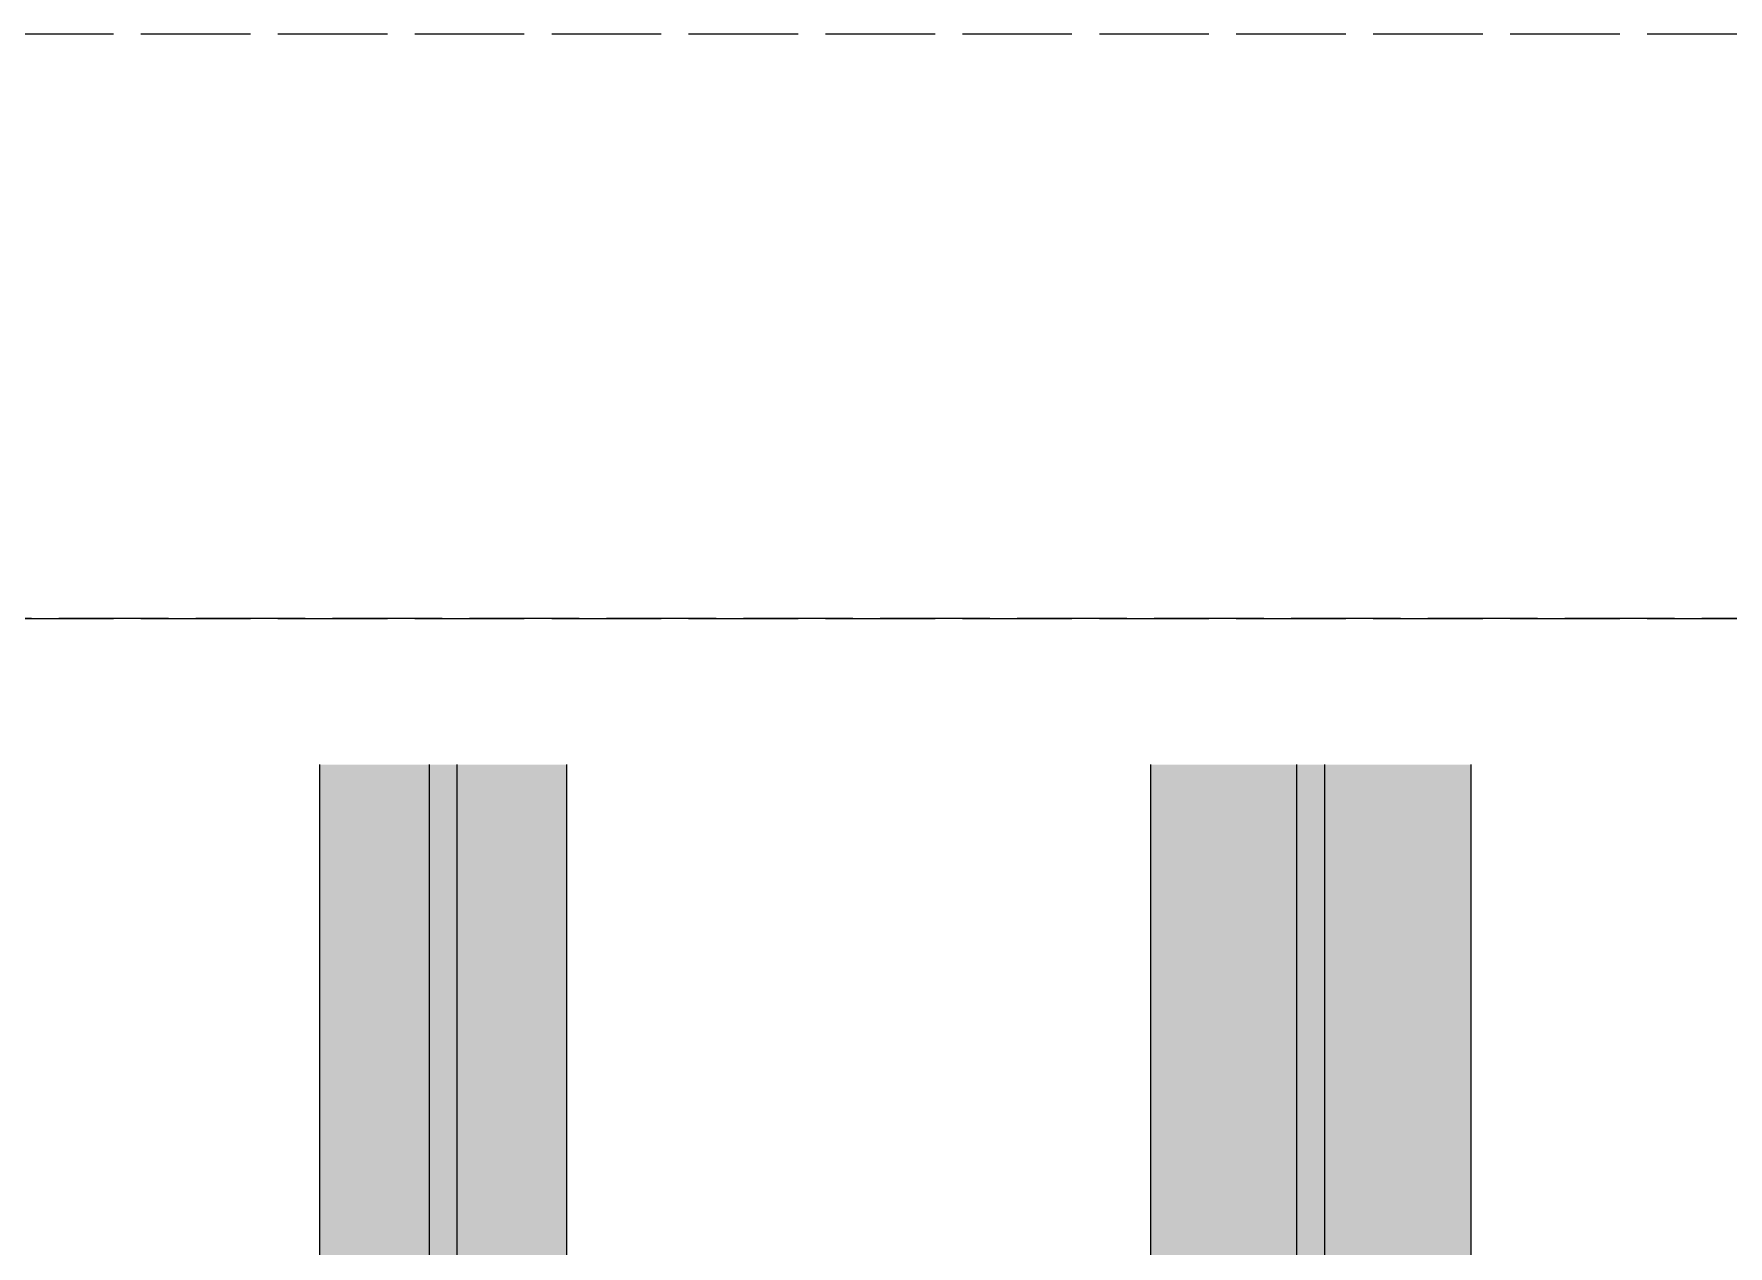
# Model space of a CAD drawing. Header units: millimetres. Extents: x -8 to 2550, y -393 to 1062.
# Drawn here: x 893.32 to 939.72, y -144.18 to -111 of the extents above; entities that cross this region are included whole.
import ezdxf

# ---------------------------------------------------------------- set-up
doc = ezdxf.new("R2010")
doc.units = ezdxf.units.MM
doc.header["$LTSCALE"] = 0.25
doc.header["$MEASUREMENT"] = 0
doc.linetypes.add('ACAD_ISO02W100', pattern=[15, 12, -3])
doc.layers.add('01_Fill Glass', color=254, linetype='Continuous', lineweight=0)
doc.layers.add('01_Glazing', color=6, linetype='Continuous', lineweight=25)
doc.layers.add('02_Block Frame', color=7, linetype='Continuous', lineweight=5, true_color=0xe2001a, plot=False)

msp = doc.modelspace()

# ---------------------------------------------------------------- hatches: boundary and pattern name
at = {"layer": '01_Fill Glass', "ltscale": 0.25}
h = msp.add_hatch(color=256, dxfattribs=at)
h.dxf.hatch_style = 1
h.paths.add_polyline_path([(928.6705560564386, -131.0029979888478), (932.6705560564386, -131.0029979888478), (932.6705560564386, -171.0029979888479), (928.6705560564386, -171.0029979888479)])
h.paths.add_polyline_path([(927.9105560564386, -131.0029979888478), (928.6705560564386, -131.0029979888478), (928.6705560564386, -171.0029979888479), (927.9105560564386, -171.0029979888479)])
h.paths.add_polyline_path([(923.9105560564386, -131.0029979888477), (927.9105560564386, -131.0029979888477), (927.9105560564386, -171.0029979888479), (923.9105560564386, -171.0029979888479)])
h.paths.add_polyline_path([(904.9105560564386, -131.0029979888479), (907.9105560564386, -131.0029979888479), (907.9105560564386, -171.0029979888479), (904.9105560564386, -171.0029979888479)])
h.paths.add_polyline_path([(904.1505560564386, -131.0029979888481), (904.9105560564386, -131.0029979888481), (904.9105560564386, -171.0029979888479), (904.1505560564386, -171.0029979888479)])
edge = h.paths.add_edge_path()
edge.add_line((901.1505560564386, -131.0029979888479), (904.1505560564386, -131.0029979888479))
edge.add_line((904.1505560564386, -131.0029979888479), (904.1505560564386, -171.0029979888479))
edge.add_line((904.1505560564386, -171.0029979888479), (901.1505560564386, -171.0029979888479))
edge.add_line((901.1505560564386, -171.0029979888479), (901.1505560564386, -160.4322682994607))
edge.add_arc((900.351469618376, -160.3940470422237), 0.8000000000002474, 357.2615616226411, 362.7384389561174)
edge.add_line((901.1505560560526, -160.355825776915), (901.1505560560244, -156.1373696589555))
edge.add_line((901.1505560560244, -156.1373696589555), (901.1505560564386, -131.0029979888479))

# ---------------------------------------------------------------- linework, layer by layer
at = {"layer": '01_Glazing', "ltscale": 0.25}
for p, q in [((904.1505560564386, -171.0029979888479), (904.1505560564386, -131.0029979888479)), ((904.9105560564386, -171.0029979888479), (904.9105560564386, -131.0029979888479)), ((907.9105560564386, -171.0029979888479), (907.9105560564386, -131.0029979888479)), ((923.9105560564386, -171.0029979888479), (923.9105560564386, -131.0029979888478)), ((927.9105560564386, -171.0029979888479), (927.9105560564386, -131.0029979888478)), ((928.6705560564386, -171.0029979888479), (928.6705560564386, -131.0029979888478))]:
    msp.add_line(p, q, dxfattribs=at)
at = {"layer": '01_Glazing'}
msp.add_lwpolyline([(932.6705560564386, -131.0029979888478), (932.6705560564386, -171.0029979888479), (901.1505560564386, -171.0029979888479), (901.1505560564386, -131.0029979888479)], dxfattribs=at)
at = {"layer": '02_Block Frame', "linetype": 'ACAD_ISO02W100'}
for points in [[(794.9999999999991, -377.9999999999984), (794.9999999999991, -110.9999999999957), (971.9999999999991, -110.9999999999957), (971.9999999999991, -377.9999999999984)], [(794.9999999999991, -126.9999999999925), (971.9999999999991, -126.9999999999925), (971.9999999999991, -126.9999999999925), (794.9999999999991, -126.9999999999925)]]:
    msp.add_lwpolyline(points, close=True, dxfattribs=at)

doc.saveas('drawing.dxf')
